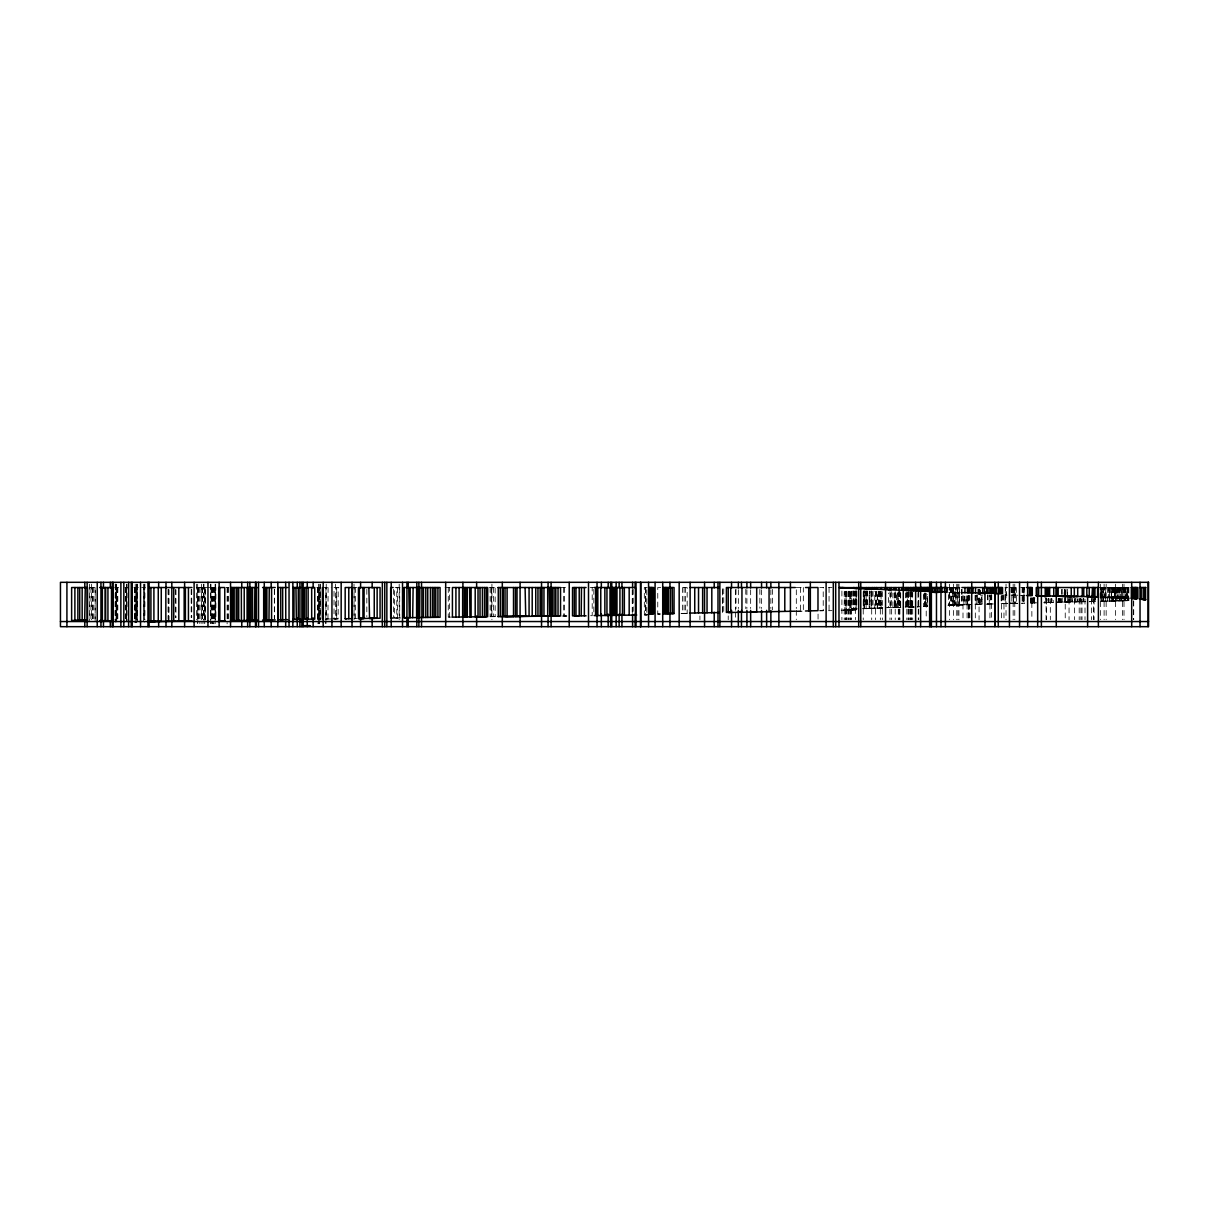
<?xml version="1.0" encoding="UTF-8"?>
<svg xmlns="http://www.w3.org/2000/svg" width="1209" height="1209" viewBox="0 0 1209 1209"><rect width="100%" height="100%" fill="white"/><g stroke="black" fill="none" stroke-linecap="round" stroke-linejoin="round"><path stroke-width="0.75" stroke-dasharray="5 3.75" d="M1100.9 587.529L1100.9 601.236L1127.392 600.752L1100.825 601.205L1100.628 587.529M857.166 608.762L841.902 610.228M971.507 604.606L947.025 605.361L970.238 604.621L956.712 604.999M882.872 607.885L862.244 608.656M1100.825 601.205L1125.73 600.782L1125.987 587.529L1125.987 600.541L1128.858 600.389L1128.858 587.529M979.607 589.388L979.607 604.228L981.98 604.349L981.98 594.979L981.889 604.334L974.741 604.53L981.98 604.349L981.315 594.919M947.841 605.21L953.523 604.968L953.523 587.529M869.951 591.292L869.951 608.233L882.691 608.082L879.85 608.142L879.94 591.246M878.716 591.246L878.716 608.021L869.165 608.49L869.226 590.989M900.69 592.969L900.69 607.492L886.665 607.659L897.683 607.523L897.683 592.984M1058.192 598.485L1058.192 602.142L1085.274 601.704M856.818 591.125L856.818 609.094L853.539 609.215L849.746 609.079L849.746 591.11M1125.806 600.631L1128.858 600.389L1126.168 600.329M856.244 609.034L849.746 609.079M923.525 594.48L923.525 606.646L928.21 606.162L924.87 605.996L927.575 606.57L927.575 594.45M326.128 618.963L328.092 618.948L324.722 619.084L331.19 618.963M1100.205 597.624L1118.098 597.896L1100.205 597.624L1100.205 587.529M956.742 592.833L959.644 592.878L952.662 592.788L960.384 592.576M923.525 606.646L927.499 606.041L927.499 593.075M1024.446 587.529L1024.446 603.261L1021.514 603.276L1024.658 603.125L1021.227 603.14M948.385 594.662L948.385 605.361L950.788 605.286L950.788 587.529M905.662 592.863L905.662 607.084L913.445 607.024L905.088 606.948L915.092 607.039M979.607 604.228L975.134 604.485L975.134 595.07M878.716 608.021L879.94 607.991M953.463 605.089L955.246 605.104L955.291 587.529M1030.718 597.941L1030.718 603.155L1036.838 602.807M924.129 593.181L924.628 606.586L925.731 606.238L925.731 593.135M1117.464 587.529L1117.071 600.828L1117.071 587.529L1116.92 597.926L1128.979 598.274L1127.151 598.123L1127.151 587.529M1057.104 602.142L1083.732 601.765L1083.732 598.198M987.617 594.858L987.617 604.032L992.906 603.956L986.589 604.168L993.435 603.956M1057.21 602.248L1077.431 601.719L1077.431 598.168M1094.78 597.926C1098.89 604.545 1079.833 600.843 1095.611 601.462L1095.611 597.971M924.326 606.465L925.731 606.238M1030.718 603.155L1034.828 602.898L1034.828 597.775M900.871 607.371L888.509 607.628L888.509 593.014M918.87 606.706L917.163 606.963C930.945 604.908 926.819 610.998 925.172 593.06M1012.538 587.529L1012.462 595.191L1011.011 595.145L1015.167 595.13L1015.167 587.529L1015.228 603.261L1017.494 603.351L1010.346 603.367M1100.417 597.578L1128.874 598.259M1011.132 587.529L1011.132 595.16L1015.167 595.13M1051.588 598.787L1051.588 602.535L1044.123 602.747L1053.251 602.475L1053.251 598.742M1030.96 597.896L1030.96 603.079L1034.828 602.898M317.438 587.529L317.438 619.174L320.763 619.099L317.831 619.099M1128.571 587.529L1128.571 598.259L1127.574 598.243L1129.161 598.243M1015.228 603.261L1010.452 602.989L1017.494 603.351M1007.46 603.321L1001.158 603.487L1001.158 594.616M1033.967 597.76L1033.967 602.868L1031.64 603.034L1031.821 597.805L1031.881 619.688M1117.841 587.529L1117.358 598.017L1124.506 598.153L1126.108 598.092L1125.307 598.107L1125.307 587.529M647.314 587.529L644.306 587.529L644.352 614.777L646.8 614.656L646.8 587.529M855.141 608.913L856.682 608.913L855.141 608.913L855.141 591.095M948.808 592.682L957.362 592.516L957.362 587.529M951.196 605.089L949.277 605.316L949.277 587.529L949.201 592.576L955.745 592.803L955.745 587.529M867.11 591.05L867.11 608.656L863.831 608.595L871.13 608.384L871.13 591.005M865.916 591.02L865.916 608.475L869.226 608.354M1007.157 595.07L1004.951 594.979L1006.508 595.009M1094.78 601.387L1089.732 601.583L1089.672 598.032M967.472 596.097L967.2 604.712L967.2 596.113M1117.464 600.692L1116.134 600.843L1116.134 587.529M1121.574 598.002L1120.652 598.092L1120.652 587.529M959.644 587.529L959.266 604.953L959.266 587.529M967.472 604.681L966.852 596.128M1032.682 603.049L1031.821 602.943L1032.682 603.049L1032.682 597.881M866.173 608.716L867.11 608.656L866.128 608.565L866.128 591.035M1059.855 602.158L1059.961 598.5M957.362 592.516L952.949 592.742L952.949 587.529M1116.92 597.926L1114.774 597.941L1116.92 597.926L1114.774 597.941L1114.713 587.529M1044.123 602.717L1048.052 602.581L1048.112 598.757M1004.951 594.964L1006.356 594.994L1006.356 587.529M1020.683 595.417L1025.096 595.523M317.438 619.174L320.309 619.038L320.309 587.529M1127.574 598.213L1128.435 598.243M853.614 608.973L856.818 609.094M957.694 587.529L957.694 604.968L959.644 604.923L953.523 604.968L954.762 605.165L954.762 587.529M685.563 587.529L685.563 613.311L681.03 613.447L687.165 613.341L687.165 587.529L680.289 587.529M1007.853 603.563L1002.563 603.699L1002.563 594.707M900.69 607.492L897.683 607.523L898.499 607.583L898.499 592.999M1111.479 597.82L1112.023 587.529M1043.82 602.747L1046.193 602.687L1044.803 602.687L1044.803 597.624M1079.078 598.153L1079.078 601.689L1085.773 601.659M495.161 616.635L489.433 616.696L495.161 616.635L495.161 587.529M795.688 611.27L803.849 611.029M1012.235 587.529L1012.235 595.145L1017.872 595.236M1095.611 601.462L1094.387 601.493L1094.387 598.002M644.306 614.928L647.314 614.837L645.576 614.671L645.576 587.529M354.116 587.529L354.116 618.676L359.33 618.524M841.116 610.213L857.967 609.789M561.898 616.031L569.817 615.925M354.116 618.676L356.867 618.615M959.644 604.923L955.926 604.999L955.926 587.529M863.468 591.05L863.468 608.686L864.39 608.671L864.631 591.02M796.157 611.331L803.335 611.18L803.335 587.529M645.576 614.671L646.8 614.656M490.144 587.529L490.144 616.696L495.75 616.605M819.762 610.877L823.223 610.802L823.223 587.529M828.513 610.711L832.034 610.636M797.079 611.165L803.335 611.18M819.823 610.636L823.525 610.575M722.468 612.555L722.468 587.529L722.468 612.555L723.738 612.54L723.738 587.529M924.326 594.405L924.386 606.495L927.575 606.57M400.753 617.95L399.711 617.965L399.711 587.529M908.518 592.818L908.518 606.948L912.871 607.009M863.468 608.686L864.39 608.671L864.39 591.05M338.988 587.529L334.032 587.529L334.032 618.902L338.988 618.827L331.447 618.932M682.617 587.529L682.617 613.386L687.165 613.341M394.451 618.026L400.768 617.95L394.451 618.026L394.451 587.529L400.768 587.529M453.435 617.074L446.982 617.134L449.552 617.134L449.552 587.529M563.666 587.529L563.666 616.031L567.52 616.046M1048.354 598.651L1048.354 602.369L1051.15 602.581L1051.966 602.43L1051.966 598.712M1053.251 602.475L1050.319 602.384L1051.15 602.581L1051.15 598.818M846.391 609.835L856.32 609.804L850.365 609.306L850.365 591.156M1001.158 603.487L1005.45 603.669L1005.45 587.529M89.511 587.529L95.269 587.529L95.133 620.595M114.734 587.529L118.603 587.529M124.814 587.529L127.474 587.529M133.867 587.529L138.415 587.529M141.665 587.529L145.337 587.529M196.266 587.529L215.867 587.529L215.867 620.096M226.143 587.529L228.35 587.529M316.743 587.529L320.763 587.529M322.395 587.529L331.19 587.529M351.91 587.529L359.33 587.529M445.078 587.529L453.435 587.529M489.433 587.529L495.75 587.529M560.538 587.529L569.817 587.529M590.128 587.529L593.831 587.529M660.764 587.529L657.756 587.529L657.756 614.081L660.764 614.142M796.157 587.529L803.849 587.529M819.762 587.529L823.525 587.529M828.513 587.529L832.034 587.529M946.179 587.529L960.384 587.529M1004.951 587.529L1007.853 587.529M1010.346 587.529L1017.872 587.529M1020.683 587.529L1025.096 587.529M1098.376 587.529L1129.161 587.529M563.666 616.031L566.235 616.046M334.032 618.902L338.172 618.917L338.172 587.529M913.551 607.039L910.483 607.009L910.483 592.833M853.297 591.11L853.297 609.049L856.592 609.336L856.682 591.095M1125.927 598.123L1127.392 598.138L1126.592 598.077M908.155 606.978L913.354 607.024M1105.661 597.76L1104.376 597.745L1104.376 587.529M590.657 615.683L592.198 615.713L592.198 587.529M644.352 614.777L647.314 614.837L644.201 614.746M1046.193 602.687L1045.604 597.624M949.201 592.576L953.795 592.773L953.795 587.529M897.577 593.014L897.577 607.659L895.793 607.553L895.793 592.984M1058.192 602.142L1058.706 598.5M1048.354 602.369L1051.15 602.581L1047.13 602.581L1047.13 598.818M1103.031 597.73L1102.034 597.654L1102.034 587.529M1020.925 595.327L1023.993 595.553L1023.993 587.529M1079.078 601.689L1080.136 601.765L1080.136 598.198M897.577 607.659L896.519 607.553L896.519 592.984M951.12 592.697L950.304 592.622L950.304 587.529M869.951 608.233L871.13 608.384L869.407 608.278L869.407 591.292M856.486 609.608L853.539 609.215L853.614 591.095M855.307 608.973L856.138 609.124L856.244 591.11M954.762 605.165L955.095 587.529M1109.394 597.699L1109.62 587.529M1127.392 587.529L1127.392 600.752L1126.652 587.529M1051.588 602.535L1051.482 598.742M980.454 604.152L980.454 589.372M1133.71 600.994L1133.71 619.688M1133.483 600.994L1133.483 619.688M1128.435 587.529L1128.481 600.556M1128.057 587.529L1128.057 598.213L1127.876 587.529M1127.634 587.529L1127.604 600.495M1125.73 587.529L1125.73 600.782M1125.095 587.529L1125.095 598.138M1124.582 587.529L1124.582 600.601M1124.415 587.529L1124.415 600.767M1124.007 584.189L1124.007 619.688M1123.524 587.529L1123.524 598.123M1123.191 587.529L1123.085 600.782M1122.738 587.529L1122.738 598.107M1122.466 584.189L1122.466 619.688M1121.574 587.529L1121.423 600.737L1121.423 587.529M1120.788 587.529L1120.788 600.737M1119.806 587.529L1119.806 600.646M1119.186 587.529L1119.217 600.828L1118.884 587.529M1118.325 587.529L1117.993 598.047L1117.993 587.529M1115.756 587.529L1115.756 597.941M1115.484 584.189L1115.484 619.688M1115.454 587.529L1115.605 600.873L1114.592 600.692L1114.592 587.529M1115.212 587.529L1115.212 597.987M1114.411 587.529L1114.411 597.896M1113.927 587.529L1113.927 597.896M1113.549 587.529L1113.549 600.722M1112.854 587.529L1112.854 600.994M1112.386 587.529L1112.386 600.828M1111.524 587.529L1111.524 600.994L1111.041 587.529M1110.255 587.529L1110.255 597.775M1109.756 587.529L1109.756 600.933M1109.273 587.529L1109.273 601.069M1108.744 587.529L1108.744 597.835L1108.472 587.529M1107.414 587.529L1107.565 601.145M1106.159 584.189L1106.159 619.688M1105.706 587.529L1105.706 601.13L1105.041 587.529M1104.104 584.189L1104.104 619.688M1103.575 587.529L1103.575 601.16M1101.792 587.529L1101.792 601.205L1101.49 587.529M1101.142 587.529L1101.248 597.699M1100.356 584.189L1100.356 619.688M1094.085 599.135L1094.085 619.688M1093.404 598.032L1093.495 619.688M1092.573 598.017L1092.573 601.508M1091.546 599.135L1091.546 619.688M1091.455 598.077L1091.455 601.583M1085.002 599.135L1085.002 619.688M1083.219 598.198L1083.219 601.765M1081.995 599.135L1081.995 619.688M1080.952 599.135L1080.952 619.688M1080.861 598.183L1080.861 601.734M1079.199 599.135L1079.199 619.688M1077.098 598.243L1077.098 601.81M1075.224 598.198L1075.224 601.765M1074.892 598.274L1074.892 601.855M1074.499 599.135L1074.499 619.688M1072.776 598.168L1072.353 601.916L1072.353 598.319M1071.612 598.334L1071.612 601.946M1070.146 598.304L1070.146 601.886M1069.995 598.41L1069.995 602.022M1069.058 599.135L1069.058 619.688M1068.801 598.319L1068.801 601.931M1067.638 589.297L1067.698 602.052L1067.335 589.327M1066.051 589.342L1065.643 602.082L1065.643 589.342M1065.235 589.796L1065.235 593.528M1065.235 595.387L1065.235 619.688M1064.63 589.282L1064.63 594.541M1064.419 589.357L1064.419 602.127L1064.086 589.342M1062.243 589.267L1062.243 602.082M1061.532 589.357L1061.532 596.687M1061.532 598.515L1061.532 602.173M1060.535 598.47L1060.535 602.112M1059.492 598.515L1059.492 602.173M1059.024 598.47L1059.024 602.112M1050.319 598.667L1050.319 619.688M1049.019 598.651L1049.019 602.354M1048.656 598.712L1048.656 602.43M1046.51 598.833L1046.51 602.596M1046.389 599.135L1046.389 619.688M1046.148 597.624L1046.072 619.688M1034.496 597.73L1034.496 602.838M1033.604 597.76L1033.604 602.883M1033.363 597.82L1033.363 602.959M1032.562 597.76L1032.562 602.883M1023.313 587.529L1023.494 603.11M1023.177 587.529L1023.177 603.261L1023.01 587.529M1022.149 587.529L1022.149 603.14M1016.331 587.529L1016.331 603.291M1014.774 584.189L1014.774 619.688M1014.442 587.529L1014.442 595.13M1013.883 587.529L1013.883 595.115M1013.58 587.529L1013.58 603.306M1013.338 587.529L1013.338 603.049M1013.157 584.189L1013.157 619.688M1011.857 587.529L1011.857 603.306M1011.313 587.529L1011.313 595.115M1006.024 584.189L1006.024 619.688M1005.253 587.529L1005.253 603.578M1003.969 595.387L1003.969 619.688M1003.168 594.707L1003.168 603.669M1001.52 595.387L1001.52 619.688M991.728 594.798L991.728 603.896M991.395 594.843L991.486 619.688M990.322 594.798L990.322 603.896L989.279 604.062L989.279 594.873M989.944 595.387L989.944 619.688M988.01 594.888L988.01 604.107M979.849 589.372L979.728 604.409M979.094 589.403L979.063 619.688M978.444 589.388L979.094 604.44L977.945 604.288L977.945 589.388M977.582 595.009L977.582 604.349M976.796 595.07L976.177 604.5L976.177 595.07M975.315 595.387L975.315 619.688M969.814 595.387L969.814 619.688M968.923 595.387L968.923 619.688M968.711 595.387L968.711 619.688M968.56 595.387L968.56 619.688M968.318 596.113L968.318 604.681M967.094 595.387L967.094 619.688M966.067 596.158L966.067 604.772L965.583 596.113M964.48 596.143L964.48 604.742M964.011 596.173L964.011 604.832L963.437 596.158M962.999 595.387L962.999 619.688M962.092 589.251L962.092 594.45M962.092 596.188L962.092 604.848M961.367 589.267L961.367 594.48M961.367 596.218L961.367 604.893M958.918 584.189L958.918 619.688M957.83 584.189L957.906 619.688M956.757 584.189L956.757 619.688M953.448 584.189L953.448 619.688M953.251 587.529L952.601 605.21L952.601 587.529M952.284 587.529L952.405 592.712M951.574 587.529L951.574 605.241M951.075 587.529L951.075 605.271M949.488 584.189L949.488 619.688M926.215 593.528L926.215 619.688M925.474 593.12L925.474 606.177M924.87 593.075L924.991 606.616M924.628 593.181L924.628 606.586M918.674 591.654L918.674 619.688M918.266 591.654L918.266 619.688M918.069 592.773L918.069 606.767M912.704 591.654L912.704 619.688M912.13 592.848L912.13 607.024M911.677 591.654L911.677 619.688M911.374 591.654L911.374 619.688M910.694 591.654L910.694 619.688M910.347 591.654L910.347 619.688M909.077 591.654L909.077 619.688M908.881 591.654L908.836 619.688M908.05 591.654L908.05 619.688M907.747 592.878L907.747 607.16L907.294 592.848M906.81 591.654L906.81 619.688M906.251 592.848L906.251 607.024M900.448 592.969L900.357 607.523M899.904 591.654L899.904 619.688M899.254 591.654L899.254 619.688M899.058 591.654L899.058 619.688M898.302 591.654L898.302 619.688M895.174 591.654L895.234 619.688M894.992 592.984L894.992 607.568M894.781 593.03L894.781 607.704L894.192 592.999M892.907 593.014L892.907 607.643M891.638 591.654L891.638 619.688M890.323 593.03L890.323 607.719M889.975 591.654L889.975 619.688M882.343 591.654L882.343 619.688M881.527 591.231L881.074 608.067L881.074 591.261M880.333 591.654L880.333 619.688M880.137 591.261L880.137 608.097M879.457 591.277L879.457 608.172M878.475 591.292L878.475 608.218L877.296 608.142L877.296 591.277M878.278 591.261L878.475 608.218L877.553 608.112L877.553 591.261M876.752 591.277L876.752 608.187M875.981 591.307L875.981 608.293L874.787 608.218L874.787 591.292M875.588 591.654L875.588 619.688M873.019 591.292L873.019 608.218M871.961 591.307L871.961 608.293M871.704 591.654L871.704 619.688M871.553 591.292L871.553 608.233M871.175 590.989L871.175 608.323M867.684 591.005L867.79 608.52M866.717 591.05L866.717 608.686M865.1 591.065L865.1 608.747L863.831 608.595L863.77 591.035M864.072 591.05L864.072 608.671M863.241 591.654L863.241 619.688M856.486 591.08L856.486 608.837M855.655 591.095L855.655 608.943M855.307 591.095L855.367 619.688M854.763 591.156L854.763 609.321M853.977 591.095L853.977 608.943M852.753 591.11L852.753 609.064L851.287 609.548L851.287 591.201M851.574 591.654L851.574 619.688M850.788 591.654L850.788 619.688M850.169 591.654L850.169 619.688M849.504 591.231L849.504 609.759L856.274 609.789L846.073 609.941L846.073 591.261M849.096 591.654L849.096 619.688M848.718 591.231L848.718 609.804L856.123 609.789L844.849 610.122L844.849 591.292M848.401 591.654L848.401 619.688M847.146 591.654L847.146 619.688M846.391 591.246L846.345 619.688M845.832 591.654L845.832 619.688M845.408 591.654L845.272 619.688M844.214 591.654L844.214 619.688M841.902 591.02L841.902 619.688M829.057 587.529L829.057 610.469M818.055 614.081L818.055 619.688M800.585 587.529L800.585 611.104M796.308 589.796L796.308 608.475M796.308 610.349L796.308 619.688M772.566 589.388L772.566 609.941M770.858 589.796L770.858 608.475M761.564 589.796L761.564 608.475M759.872 589.403L759.872 608.203M750.653 589.796L750.653 608.475M746.905 589.796L746.905 608.475M745.787 589.282L745.787 608.656M738.351 589.796L738.351 608.475M735.994 589.297L735.994 608.807M735.48 589.796L735.48 610.349M735.48 612.207L735.48 619.688M728.226 615.955L728.226 619.688M699.92 615.955L699.92 619.688M684.098 587.529L684.098 613.386M645.757 587.529L645.757 614.761M645.394 587.529L645.394 614.807M633.214 589.357L633.214 611.301M632.594 589.796L632.594 612.207M632.231 589.796L632.231 612.207M593.831 589.388L593.831 613.628M564.588 587.529L564.588 616.061M493.635 587.529L493.635 616.65M491.927 584.189L491.927 619.688M491.791 587.529L491.247 616.681L491.247 587.529M448.267 587.529L448.267 617.119M399.182 584.189L399.182 619.688M397.58 587.529L397.58 617.995L396.794 618.011L396.794 587.529M393.635 589.327L393.635 618.056M366.826 589.342L366.826 616.62M355.446 587.529L355.446 618.645M354.01 584.189L354.01 619.688M336.707 587.529L336.707 618.902L336.48 587.529M335.513 584.189L335.513 619.688M328.092 587.529L327.956 619.023M326.218 584.189L326.218 619.688M325.931 623.542L325.931 587.529L325.765 623.391M320.279 584.189L320.113 620.036M319.901 584.189L319.901 619.688M318.844 587.529L318.949 623.723M318.587 584.189L318.572 623.708M318.466 587.529L318.466 623.224M317.937 587.529L317.937 623.693M274.594 589.372L274.594 618.963M274.337 589.327L274.337 618.131M228.169 587.529L228.169 620.761M227.957 587.529L227.957 620.157M227.126 587.529L227.126 623.829M215.655 584.189L215.655 619.688M215.368 587.529L215.368 623.466M215.111 584.189L215.126 620.897M214.703 587.529L214.703 620.912M214.099 587.529L214.099 623.693M213.222 587.529L213.222 623.723M212.799 587.529L212.799 623.481M212.24 587.529L212.24 623.663M211.817 587.529L211.817 623.134M211.076 587.529L211.076 623.406M210.88 584.189L210.88 619.688M210.714 584.189L210.668 623.663M205.243 619.945L205.243 587.529L205.092 619.869M204.789 587.529L204.789 623.496M204.548 587.529L204.548 621.078M203.958 584.189L203.958 623.481M203.414 584.189L203.414 619.688M202.583 587.529L202.583 621.094M202.205 587.529L202.205 623.436M201.404 584.189L201.404 619.688M201.072 587.529L201.072 623.436M199.697 587.529L199.697 623.391M198.488 587.529L198.488 621.109M197.928 587.529L197.928 621.048M197.656 584.189L197.792 623.224M197.611 587.529L197.611 623.345M196.599 584.189L196.599 619.688M191.732 589.403L191.732 617.527M191.43 589.403L191.43 617.603M191.188 589.403L191.188 617.527M175.97 589.796L175.97 617.814M175.456 589.403L175.456 617.557M169.033 589.796L169.033 619.688M168.414 589.796L168.414 619.688M168.399 589.388L168.399 619.204M168.066 589.388L168.066 619.31M144.899 584.189L144.899 619.688M144.536 584.189L144.536 619.688M144.219 587.529L144.219 622.559M143.78 587.529L143.765 622.499M143.433 584.189L143.448 621.517M137.494 584.189L137.448 621.486M137.267 587.529L137.267 621.486M137.055 584.189L137.055 619.688M136.829 584.189L136.753 622.59M136.541 587.529L136.541 622.575M136.375 584.189L136.375 619.688M135.997 587.529L135.997 621.789M135.695 587.529L135.695 622.68M135.484 587.529L135.484 621.789M135.212 584.189L135.257 622.711M135 587.529L135.121 621.366M134.713 587.529L134.743 622.544M134.562 587.529L134.562 619.431M126.869 584.189L126.915 621.109M126.809 584.189L126.733 621.184M126.431 587.529L126.431 621.169M126.144 587.529L126.144 622.061M126.008 587.529L126.008 621.834M125.751 587.529L125.751 619.295M117.817 587.529L117.817 622.046M117.333 587.529L117.333 622.046M116.941 587.529L116.895 622.136M116.532 584.189L116.744 622M116.306 587.529L116.306 622.227M116.155 587.529L116.155 622.046M115.973 584.189L115.898 620.927M115.641 584.189L115.656 622.061M115.444 584.189L115.429 621.94M115.248 584.189L115.021 620.021M95.073 587.529L95.073 620.655M93.667 587.529L93.667 620.64M92.383 587.529L92.383 620.61M92.08 587.529L92.08 620.61M91.642 584.189L91.642 619.688M90.055 587.529L90.055 620.595M89.542 584.189L89.511 620.595M1102.91 601.1L1102.835 587.529L1102.91 601.1M660.764 614.006L657.772 614.112L660.764 614.006M319.312 623.693L319.312 587.529L319.206 623.738"/><path stroke-width="1.5" d="M946.194 587.529L946.194 592.168C946.783 590.083 926.623 596.49 930.401 587.529M931.383 582.315L931.353 591.382L930.326 591.79M930.25 587.529L930.25 591.261L928.996 591.413L839.303 587.634L947.297 587.529L947.07 592.455M863.694 588.602L877.538 589.312M667.156 613.673L668.532 613.567L668.532 587.529M648.704 614.232L653.601 613.915L653.601 587.529L648.704 587.529M891.456 587.529L891.456 589.418L887.95 589.72L889.99 589.327L889.99 587.529M247.089 587.529L247.089 620.277L248.404 620.444L230.556 620.761M1144.651 599.8L1145.86 599.724M961.896 592.606L995.052 593.317L994.282 593.77M404.244 617.739L440.061 617.285L440.061 587.529L404.063 587.529L404.063 617.693L404.305 587.529M1136.611 587.529L1136.611 598.591L1131.186 598.198L1137.881 598.621L1137.881 587.529L1131.186 587.529M191.732 621.018L184.161 620.852L184.161 587.529M419.644 617.603L419.855 587.529M1136.082 598.636L1131.367 598.379L1131.367 587.529M248.253 587.529L248.253 620.308L257.502 620.247M497.972 616.605L552.468 616.122M856.713 587.529L856.713 588.466L840.104 587.529M862.425 588.526L862.002 587.529M986.74 587.529L987.118 593.196L986.967 587.529L987.118 593.196L981.421 593.362L985.093 593.423M916.815 587.529L916.664 590.445L916.664 587.529M1097.591 587.529L1097.591 596.853L1098.104 587.529L1036.264 587.529L1036.294 595.75L1097.832 596.778L1097.062 596.914M307.479 625.748L310.199 625.718L306.527 625.778L310.048 625.688M927.968 587.529L927.605 591.216L929.071 591.186M87.426 620.429L71.633 620.429L71.633 587.529L87.547 587.529L87.547 620.565L78.237 620.474M113.45 620.897L110.76 620.897L112.89 620.852L112.89 587.529L99.667 587.529M1048.475 596.067L1040.511 595.856L1049.185 596.097M663.953 587.529L663.998 613.719L662.728 613.779L674.048 613.522L674.048 587.529L662.728 587.529M84.675 620.534L85.28 587.529M1140.555 599.18L1144.938 599.588L1139.573 599.059L1144.938 599.588L1144.938 587.529M358.453 618.57L359.693 618.524M929.071 587.529L929.071 591.397L930.764 591.715L932.018 591.473L932.018 587.529M611.754 615.411L636.735 615.018M412.662 617.663L413.13 587.529M264.847 587.529L264.847 619.9L272.131 619.93L262.58 620.096M842.28 587.725L839.303 587.634M1090.533 596.611L1097.832 596.778L1088.705 596.581M1091.939 596.626L1092.498 587.529M1037.458 595.825L1038.682 595.78L1038.682 587.529M842.023 587.529L856.713 588.466L855.927 588.345M930.839 591.458L931.353 591.382M497.972 587.529L560.538 587.529L560.538 616.001L543.959 616.197L543.959 587.529M177.134 621.245L191.672 621.169M1134.435 598.546L1134.798 587.529M112.89 620.852L110.76 620.897L112.679 620.867M927.968 591.11L927.318 587.529M84.056 620.519L85.28 620.353L74.882 620.459L74.882 587.529M254.57 620.277L254.872 587.529M922.905 590.853L923.192 587.529M992.77 587.529L992.695 593.317L992.921 587.529M1144.107 599.694L1144.938 599.588M930.25 591.261L929.071 591.397L929.963 591.171L929.963 587.529M219.842 620.837L219.842 587.529M1077.703 587.529L1077.703 596.581L1053.251 596.188L1074.317 596.551L1074.317 587.529M251.336 620.172L252.726 620.157M624.343 587.529L624.343 614.988L618.222 615.275L616.983 615.185L616.983 587.529M594.148 615.593L611.905 615.381M307.766 625.763L308.658 625.718L303.293 625.688M481.363 616.741L487.695 616.726L487.695 587.529L452.423 587.529L452.423 617.134L484.809 616.681L477.238 616.862M405.619 617.754L407.312 617.708M478.855 616.832L480.033 616.741L480.033 587.529M730.735 587.529L730.735 612.328L728.483 612.51L795.326 611.195M110.17 620.867L111.485 620.791L111.485 587.529M161.538 621.366L149.145 621.517L175.35 621.26M674.048 613.522L668.532 613.567M170.968 621.305L182.604 621.184M994.901 593.634L1002.548 593.574L1002.548 587.529L961.896 587.529M916.815 590.4L915.258 590.476L915.258 587.529M503.246 587.529L503.246 616.545L513.84 616.469M307.917 625.748L304.834 625.733L308.658 625.718M719.355 612.555L690.007 613.084M373.067 618.404L380.064 618.237L380.064 587.529L358.453 587.529L358.514 618.555M555.823 587.529L555.823 616.061L559.238 616.061L553.012 616.106L553.012 587.529M287.621 619.643L278.312 619.779L278.312 587.529L287.621 587.529M306.164 619.129L304.396 619.189L304.396 587.529L314.748 587.529L314.748 619.159L306.164 619.129L306.164 587.529M1073.516 596.521L1075.043 596.46M359.375 587.529L359.375 618.54L377.132 618.222L377.132 587.529M586.078 615.834L572.537 615.865L572.537 587.529L586.078 587.529M292.941 619.431L300.845 619.371M505.014 587.529L505.014 616.514L507.1 616.545L529.074 616.288L529.074 587.529M730.735 612.328L726.397 612.434L726.397 587.529L795.326 587.529M805.481 610.998L817.979 610.666L817.979 587.529L805.481 587.529M1026.637 587.529L1032.29 587.529L1032.29 595.553L1026.637 595.538M515.442 616.469L525.734 616.242L525.099 587.529M738.971 612.268L741.948 612.207L741.948 587.529M547.617 616.106L549.747 616.122L549.218 587.529M751.242 612.056L756.698 611.935L756.698 587.529M149.372 621.562L155.326 621.441L153.906 621.426L153.906 587.529M467.309 587.529L467.309 616.953L462.654 617.013L462.654 587.529M921.439 587.529L921.439 590.778L920.412 590.793L920.487 587.529M361.098 618.509L364.09 618.479L364.09 587.529M191.959 621.154L188.438 621.199L188.438 587.529M368.866 587.529L369.546 618.434L374.246 618.358L374.246 587.529M581.197 615.668L581.484 587.529M359.375 618.54L363.38 618.494M404.063 617.693L406.874 617.648M738.729 612.238L741.948 612.207M467.309 616.953L465.767 616.968L465.767 587.529M393.182 618.041L390.658 618.071L390.658 587.529L393.182 587.529M345.17 618.736L351.91 618.676L351.91 587.529L345.17 587.529L345.17 618.736L346.469 618.766M1057.724 596.233L1056.832 596.249L1056.832 587.529M535.844 616.197L532.202 616.212L532.202 587.529M275.199 619.885L271.587 619.915L271.587 587.529M111.122 620.897L112.467 620.897M1036.294 595.75L1037.957 595.735L1037.957 587.529M604.712 615.336L608.58 615.366M268.972 619.9L269.259 587.529M99.667 620.58L111.485 620.791M369.546 618.434L371.375 618.419M149.145 587.529L191.959 587.529M230.556 587.529L257.502 587.529M262.58 587.529L275.199 587.529M292.941 587.529L300.845 587.529M594.148 587.529L635.42 587.529L635.42 614.777M690.007 587.529L719.355 587.529M1139.573 587.529L1145.86 587.529M169.26 621.305L165.845 621.305L165.845 587.529M60.45 621.547L1148.55 621.547M469.969 616.922L469.636 587.529M282.997 619.673L280.7 619.658L280.7 587.529M874.56 588.964L872.339 588.964L872.339 587.529M923.192 590.823L922.104 590.823L922.104 587.529M912.916 590.4L913.944 590.415L912.916 590.4L912.916 587.529M267.718 619.9L266.872 619.885L266.872 587.529M239.684 620.595L236.193 620.519L236.193 587.529M1062.243 596.264L1071.234 596.475L1071.234 587.529M1064.63 596.294L1071.234 596.475L1069.663 596.415M1067.638 596.385L1071.234 596.475M1136.611 598.591L1135.629 598.576L1135.629 587.529M1036.264 595.689L1037.957 595.735M927.016 587.529L927.016 591.186L925.263 591.005L925.112 587.529M1043.216 595.946L1045.226 596.007L1045.226 587.529M1044.123 595.961L1044.984 595.977M889.476 589.765L890.821 589.826M616.197 615.23L617.708 615.29M239.987 620.58L237.115 620.459L237.115 587.529M1039.906 595.841L1041.07 595.871M857.272 588.42L858.994 588.587L858.994 587.529M1076.025 596.385L1077.249 596.339M296.371 619.431L295.948 587.529M672.446 613.567L672.204 587.529M921.439 590.778L919.006 590.687L919.006 587.529M551.153 616.122L551.304 587.529M859.795 588.571L860.234 587.529M1045.906 596.007L1046.027 587.529M1094.145 596.642L1093.813 587.529M1081.042 596.264L1082.251 596.521L1082.251 587.529M865.976 588.662L866.264 587.529M1047.674 596.052L1047.719 587.529M241.422 620.64L241.332 587.529M1083.732 596.128L1083.793 587.529M1148.066 582.315L1148.066 626.685M1145.573 587.529L1145.573 599.679M1143.215 587.529L1143.215 599.483M1141.205 587.529L1141.205 599.256M1140.027 582.315L1140.027 626.685M1135.281 587.529L1135.281 598.531M1133.77 587.529L1133.77 598.47M1132.637 587.529L1132.637 598.44M1131.7 582.315L1131.7 626.685M1098.392 582.315L1098.392 626.685M1094.946 587.529L1094.946 596.581M1093.389 587.529L1093.389 596.551M1089.233 587.529L1089.233 596.581M1087.616 582.315L1087.616 587.922M1087.616 595.387L1087.616 626.685M1086.815 587.529L1086.815 596.566M1058.162 587.529L1058.162 596.264M1056.273 582.315L1056.273 587.922M1056.273 595.387L1056.273 626.685M1055.956 587.529L1055.956 596.233M1053.749 587.529L1053.749 596.203M1049.639 587.529L1049.639 596.097M1049.049 587.529L1049.049 596.097M1046.253 587.529L1046.253 596.037M1041.387 582.315L1041.387 626.685M1037.67 582.315L1037.67 587.922M1037.67 595.387L1037.67 626.685M1030.975 587.529L1030.975 595.538M1030.612 587.529L1030.612 595.493M1029.433 587.529L1029.433 595.478M1027.574 582.315L1027.68 626.685M1019.55 582.315L1019.55 626.685M1009.455 582.315L1009.455 626.685M1001.581 587.529L1001.581 593.559M1000.266 587.529L1000.266 593.619M999.601 587.529L999.601 593.559M998.286 582.315L998.286 626.685M996.216 587.529L996.216 593.679M994.765 587.922L994.765 582.315L994.856 626.685L994.765 593.528M991.969 587.529L991.969 593.226M990.564 587.529L990.564 593.226M988.947 587.529L988.947 593.211M984.972 582.315L984.972 587.922M984.972 591.654L984.972 626.685M984.474 587.529L984.474 592.894M982.705 587.529L982.705 592.954M975.512 587.529L975.512 592.727M973.079 587.529L973.079 592.712M971.749 582.315L971.749 626.685M969.996 587.529L969.996 592.788M968.53 587.529L968.53 592.742M967.502 587.529L967.502 592.727M964.933 587.529L964.933 592.682M945.393 582.315L945.393 587.922M945.393 591.654L945.393 626.685M944.501 587.529L944.501 592.259M941.932 587.529L941.932 592.259M941.343 587.529L941.343 592.229M940.98 582.315L940.98 587.922M940.98 591.654L940.98 626.685M939.877 587.529L939.877 592.183M937.972 587.529L937.972 592.078M937.307 587.529L937.307 592.032M936.476 582.315L936.476 587.922M936.476 591.654L936.476 626.685M935.69 587.529L935.69 592.032M934.814 587.529L934.814 592.017M932.97 587.529L932.97 591.987M931.716 587.529L931.716 591.549M931.383 591.654L931.383 626.685M930.9 582.315L930.9 626.685M929.63 582.315L929.63 626.685M926.804 587.529L926.804 591.05M924.961 587.529L924.961 590.959L924.008 590.853L924.008 587.529M921.213 587.529L921.213 590.808M920.608 582.315L920.608 626.685M918.205 587.529L918.205 590.702M917.253 587.529L917.253 590.491M915.621 582.315L915.621 626.685M913.944 587.529L913.717 590.491L913.641 587.529M911.072 587.529L911.072 590.4M910.347 587.529L910.347 590.37M908.579 587.529L908.579 590.234M907.324 587.529L907.324 590.188M906.372 587.529L906.372 590.113M905.193 587.529L905.193 590.022M903.274 582.315L903.274 626.685M901.672 587.529L901.672 589.871M898.876 587.529L898.876 589.735M895.869 587.529L895.869 589.524M894.101 587.529L894.101 589.463M887.346 587.529L887.346 589.297M885.547 582.315L885.547 626.685M885.366 587.529L885.366 589.357M881.331 587.529L881.331 589.297M876.555 587.529L876.555 589.055M874.56 587.529L874.485 589.085M868.833 587.529L868.833 588.723M860.763 582.315L860.763 626.685M858.707 582.315L858.707 626.685M854.068 587.529L854.068 588.33L853.781 587.529M838.986 582.315L838.986 626.685M835.691 582.315L835.691 626.685M833.303 582.315L833.303 626.685M826.11 582.315L826.11 626.685M810.347 582.315L810.347 626.685M808.73 587.529L808.73 610.923M790.429 582.315L790.429 626.685M784.792 587.529L784.792 611.361M778.868 582.315L778.868 626.685M770.858 582.315L770.858 587.922M770.858 610.349L770.858 626.685M769.06 587.529L769.06 611.784M766.627 582.315L766.627 587.922M766.627 610.349L766.627 626.685M761.564 582.315L761.564 587.922M761.564 610.349L761.564 626.685M750.653 582.315L750.653 587.922M750.653 610.349L750.653 626.685M746.905 582.315L746.905 587.922M746.905 610.349L746.905 626.685M741.465 582.315L741.465 587.922M741.465 610.349L741.465 626.685M738.351 582.315L738.351 587.922M738.351 610.349L738.351 626.685M731.551 582.315L731.551 587.922M731.551 610.349L731.551 626.685M728.226 587.529L728.226 612.374M719.869 582.315L719.869 626.685M717.995 582.315L717.995 626.685M714.217 582.315L714.217 587.922M714.217 612.207L714.217 626.685M711.814 587.529L711.814 612.872M707.038 587.529L707.038 612.842M704.56 582.315L704.56 626.685M702.641 587.529L702.641 613.023M698.53 587.529L698.53 612.903M694.737 587.529L694.737 612.933M690.112 582.315L690.112 626.685M679.171 582.315L679.171 626.685M670.436 587.529L670.436 613.583M669.952 582.315L669.952 587.922M669.952 614.081L669.952 626.685M667.126 587.529L667.126 613.598M666.401 587.529L666.401 613.598M665.66 587.529L665.66 613.613M665.177 587.529L665.177 613.613M663.152 587.529L663.152 613.658M662.713 582.315L662.713 626.685M655.082 582.315L655.082 626.685M652.92 587.529L652.92 613.855M651.878 587.529L651.757 613.96M651.394 587.529L651.394 613.976M650.729 587.529L651.137 614.021L650.11 613.93L650.11 587.529M649.429 587.529L649.429 614.036M648.568 582.315L648.568 626.685M640.861 582.315L640.861 626.685M640.498 582.315L640.498 626.685M636.01 582.315L636.01 626.685M635.133 582.315L635.133 587.922M635.133 614.081L635.133 626.685M632.594 582.315L632.594 587.922M632.594 614.081L632.594 626.685M629.179 587.529L629.179 614.897M622.499 587.529L622.499 615.049M621.94 582.315L621.94 587.922M621.94 614.081L621.94 626.685M619.93 587.529L619.93 615.109M619.144 582.315L619.144 587.922M619.144 614.081L619.144 626.685M616.137 582.315L616.137 626.685M615.577 587.529L615.577 615.29M614.474 587.529L614.474 615.321M613.371 587.529L613.371 615.336M612.525 587.529L612.525 615.366M611.966 587.529L611.966 615.366M611.769 582.315L611.769 626.685M611.301 587.529L611.301 615.396L610.016 615.381L610.016 587.529M610.636 582.315L610.636 587.922M610.636 614.081L610.636 626.685M608.172 582.315L608.172 587.922M608.172 614.081L608.172 626.685M606.948 587.529L606.948 615.351M604.863 587.529L604.863 615.381M601.341 582.315L601.341 587.922M601.341 614.081L601.341 626.685M600.767 587.529L600.767 615.441M597.82 587.529L597.82 615.593M597.034 582.315L597.034 626.685M595.569 587.529L595.569 615.472M588.511 582.315L588.511 626.685M584.355 587.529L584.355 615.759M579.217 587.529L579.217 615.698L574.32 615.759L574.32 587.529M575.968 587.529L575.968 615.713M569.227 582.315L569.227 626.685M558.029 587.529L558.029 615.97M554.916 587.529L554.916 616.076M551.969 587.529L551.969 616.122M551.092 582.315L551.092 587.922M551.092 615.955L551.092 626.685M550.624 587.529L550.624 616.152M550.019 587.529L550.019 616.167M548.07 582.315L548.07 587.922M548.07 615.955L548.07 626.685M547.692 587.529L547.692 616.167M541.753 587.529L541.753 616.167M541.541 582.315L541.541 626.685M540.151 587.529L540.151 616.182M537.96 587.529L537.96 616.182M535.753 587.529L535.753 616.182M520.082 582.315L520.082 626.685M517.014 587.529L517.014 616.424M515.427 587.529L515.427 616.484M513.523 587.529L513.523 616.469M507.1 587.529L507.1 616.545M502.309 582.315L502.309 626.685M500.239 587.529L500.239 616.59M498.274 587.529L498.274 616.605M486.35 587.529L486.35 616.726L484.567 616.711L484.567 587.529M482.421 587.529L482.421 616.65M478.023 587.529L478.023 616.817M476.633 582.315L476.633 587.922M476.633 615.955L476.633 626.685M475.197 587.529L475.197 616.892M471.102 587.529L471.102 616.892M464.241 587.529L464.241 616.998M462.911 582.315L462.911 587.922M462.911 615.955L462.911 626.685M459.103 587.529L459.103 617.058M455.914 587.529L455.914 617.104M445.683 582.315L445.683 626.685M437.915 587.529L437.915 617.315M435.769 587.529L435.769 617.3M434.182 587.529L434.182 617.331M432.535 587.529L432.535 617.346M430.449 587.529L430.449 617.421M427.759 587.529L427.759 617.482M425.795 587.529L425.795 617.497M423.467 587.529L423.467 617.512M421.881 587.529L421.881 617.497M421.533 582.315L421.533 587.922M421.533 617.814L421.533 626.685M419.191 587.529L419.191 617.512M418.888 582.315L418.888 587.922M418.888 617.814L418.888 626.685M418.752 587.529L418.752 617.542M417.649 587.529L417.649 617.542M416.833 582.315L416.833 587.922M416.833 617.814L416.833 626.685M416.606 587.529L416.606 617.557M410.183 587.529L410.183 617.618L409.292 617.663L408.778 587.529M408.204 582.315L408.204 587.922M408.204 617.814L408.204 626.685M406.934 582.315L406.934 626.685M402.521 582.315L402.521 626.685M391.217 582.315L391.217 626.685M386.85 582.315L386.85 626.685M384.749 582.315L384.749 626.685M382.346 582.315L382.346 626.685M372.16 582.315L372.16 587.922M372.16 617.814L372.16 626.685M362.927 587.529L362.927 618.479M360.599 582.315L360.599 587.922M360.599 617.814L360.599 626.685M352.031 582.315L352.031 626.685M348.781 587.529L348.781 618.721M341.165 582.315L341.165 626.685M331.946 582.315L331.946 626.685M323.181 582.315L323.181 626.685M322.395 587.529L322.395 618.993M313.146 582.315L313.146 587.922M313.146 617.814L313.146 626.685M311.68 587.529L311.68 619.129M308.129 587.529L308.129 619.114M307.267 582.315L307.267 587.922M307.267 617.814L307.267 626.685M303.157 582.315L303.157 626.685M301.887 582.315L301.887 626.685M299.923 582.315L299.923 626.685M298.275 587.529L298.275 619.371M297.278 582.315L297.278 587.922M297.278 617.814L297.278 626.685M293.983 587.529L293.983 619.401M292.865 582.315L292.865 626.685M289.042 582.315L289.042 626.685M285.672 582.315L285.777 619.658M285.672 621.547L285.672 626.685M282.664 587.529L282.664 619.673M277.828 582.315L277.828 626.685M271.179 582.315L271.179 587.922M271.179 621.547L271.179 626.685M266.01 587.529L266.01 619.885M264.272 582.315L264.272 587.922M264.272 621.547L264.272 626.685M263.683 587.529L263.683 619.93M258.53 582.315L258.53 626.685M256.459 587.529L256.459 620.247M256.081 582.315L256.081 626.685M255.492 582.315L255.492 587.922M255.492 621.547L255.492 626.685M252.545 587.529L252.545 620.051M251.004 587.529L251.004 619.839M250.036 587.529L250.036 619.764M249.87 582.315L249.87 626.685M249.296 587.529L249.296 620.021M248.873 587.529L248.873 620.202M247.649 582.315L247.649 587.922M247.649 621.547L247.649 626.685M244.218 587.529L244.218 620.262M241.77 582.315L241.77 587.922M241.77 621.547L241.77 626.685M238.702 587.529L238.702 620.368M234.168 587.529L234.168 620.58M232.823 587.529L232.823 620.625M231.478 587.529L231.478 620.701M230.541 582.315L230.541 626.685M219.131 582.315L219.131 626.685M207.963 582.315L207.963 626.685M194.105 582.315L194.105 626.685M185.385 587.529L185.385 620.806M184.614 582.315L184.614 587.922M184.614 621.547L184.614 626.685M178.826 587.529L178.826 620.973M173.748 587.529L173.748 621.169M171.829 582.315L171.784 621.26M171.829 621.547L171.829 626.685M165.996 582.315L165.996 587.922M165.996 621.547L165.996 626.685M161.265 587.529L161.265 621.35M158.651 582.315L158.651 587.922M158.651 621.547L158.651 626.685M158.258 587.529L158.258 621.381M150.913 587.529L150.913 621.456M149.1 582.315L149.1 626.685M147.966 582.315L147.966 626.685M140.531 582.315L140.531 626.685M132.249 582.315L132.249 626.685M131.222 582.315L131.222 626.685M128.622 582.315L128.622 626.685M123.832 582.315L123.832 626.685M120.885 582.315L120.885 626.685M113.147 582.315L113.147 626.685M112.271 582.315L112.271 626.685M110.306 582.315L110.306 587.922M110.306 621.547L110.306 626.685M107.933 587.529L107.933 620.716M105.667 587.529L105.667 620.64M105.123 587.529L105.123 620.58M103.46 582.315L103.46 587.922M103.46 621.547L103.46 626.685M102.357 587.529L102.357 620.565M100.951 582.315L100.951 626.685M97.234 582.315L97.234 626.685M87.139 582.315L87.139 626.685M84.796 582.315L84.796 587.922M84.796 621.547L84.796 626.685M82.167 587.529L82.167 620.172M79.718 587.529L79.718 620.368M77.875 587.529L77.875 620.459M66.918 582.315L66.918 626.685M224.753 620.791L218.678 620.852L218.678 587.529L224.753 587.529L224.753 620.791M1148.55 582.315L60.45 582.315L60.45 626.685L1148.55 626.685L1148.55 582.315"/></g></svg>
